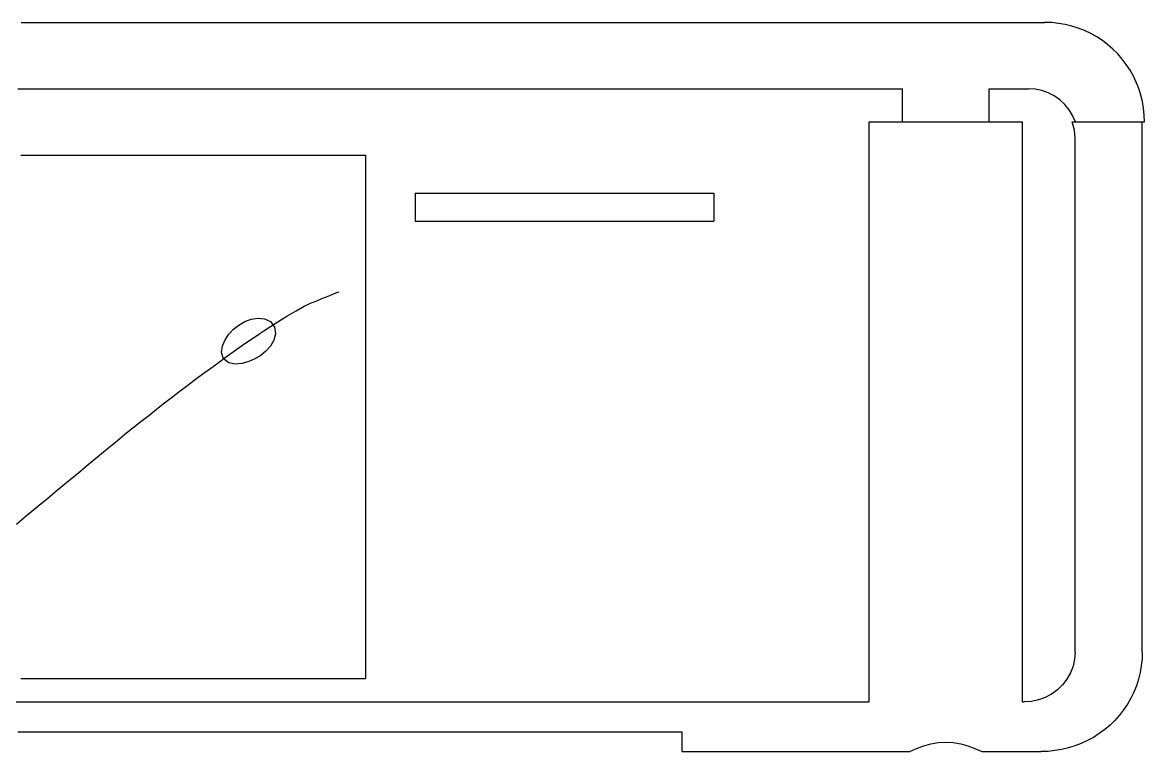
# Model space of a CAD drawing. Header units: metres. Extents: x -60 to 47, y -64 to 24.
# Drawn here: x 3.65 to 37.49, y 0 to 22 of the extents above; entities that cross this region are included whole.
import ezdxf

# ---------------------------------------------------------------- set-up
doc = ezdxf.new("R2010")
doc.units = ezdxf.units.M
for name, color, linetype in [('Al_Unibody', 7, 'Continuous'), ('BEZEL_X-54.8', 7, 'Continuous'), ('COAX_CL', 7, 'Continuous'), ('COAX_CUT', 7, 'Continuous'), ('Vol_Ant_LTE_Main_K', 7, 'Continuous')]:
    doc.layers.add(name, color=color, linetype=linetype)

msp = doc.modelspace()

# ---------------------------------------------------------------- linework, layer by layer
at = {"layer": 'Al_Unibody'}
for points in [[(29.18873, 1.5), (29.18873, 1.70115), (29.18873, 1.9023), (29.18873, 2.10345), (29.18873, 2.3046), (29.18873, 2.50575), (29.18873, 2.7069), (29.18873, 2.90805), (29.18873, 3.1092), (29.18873, 3.31034), (29.18873, 3.51149), (29.18873, 3.71264), (29.18873, 3.91379), (29.18873, 4.11494), (29.18873, 4.31609), (29.18873, 4.51724), (29.18873, 4.71839), (29.18873, 4.91954), (29.18873, 5.12069), (29.18873, 5.32184), (29.18873, 5.52299), (29.18873, 5.72414), (29.18873, 5.92529), (29.18873, 6.12644), (29.18873, 6.32759), (29.18873, 6.52874), (29.18873, 6.72989), (29.18873, 6.93103), (29.18873, 7.13218), (29.18873, 7.33333), (29.18873, 7.53448), (29.18873, 7.73563), (29.18873, 7.93678), (29.18873, 8.13793), (29.18873, 8.33908), (29.18873, 8.54023), (29.18873, 8.74138), (29.18873, 8.94253), (29.18873, 9.14368), (29.18873, 9.34483), (29.18873, 9.54598), (29.18873, 9.74713), (29.18873, 9.94828), (29.18873, 10.14943), (29.18873, 10.35057), (29.18873, 10.55172), (29.18873, 10.75287), (29.18873, 10.95402), (29.18873, 11.15517), (29.18873, 11.35632), (29.18873, 11.55747), (29.18873, 11.75862), (29.18873, 11.95977), (29.18873, 12.16092), (29.18873, 12.36207), (29.18873, 12.56322), (29.18873, 12.76437), (29.18873, 12.96552), (29.18873, 13.16667), (29.18873, 13.36782), (29.18873, 13.56897), (29.18873, 13.77011), (29.18873, 13.97126), (29.18873, 14.17241), (29.18873, 14.37356), (29.18873, 14.57471), (29.18873, 14.77586), (29.18873, 14.97701), (29.18873, 15.17816), (29.18873, 15.37931), (29.18873, 15.58046), (29.18873, 15.78161), (29.18873, 15.98276), (29.18873, 16.18391), (29.18873, 16.38506), (29.18873, 16.58621), (29.18873, 16.78736), (29.18873, 16.98851), (29.18873, 17.18966), (29.18873, 17.3908), (29.18873, 17.59195), (29.18873, 17.7931), (29.18873, 17.99425), (29.18873, 18.1954), (29.18873, 18.39655), (29.18873, 18.5977), (29.18873, 18.79885), (29.18873, 19)], [(29.18873, 19), (29.38971, 19), (29.59069, 19), (29.79167, 19), (29.99265, 19), (30.19363, 19), (30.39461, 19), (30.59559, 19), (30.79657, 19), (30.99755, 19), (31.19853, 19), (31.39951, 19), (31.60049, 19), (31.80147, 19), (32.00245, 19), (32.20343, 19), (32.40441, 19), (32.60539, 19), (32.80637, 19), (33.00735, 19), (33.20833, 19), (33.40931, 19), (33.61029, 19), (33.81127, 19)], [(33.81127, 1.5), (33.81127, 1.70115), (33.81127, 1.9023), (33.81127, 2.10345), (33.81127, 2.3046), (33.81127, 2.50575), (33.81127, 2.7069), (33.81127, 2.90805), (33.81127, 3.1092), (33.81127, 3.31034), (33.81127, 3.51149), (33.81127, 3.71264), (33.81127, 3.91379), (33.81127, 4.11494), (33.81127, 4.31609), (33.81127, 4.51724), (33.81127, 4.71839), (33.81127, 4.91954), (33.81127, 5.12069), (33.81127, 5.32184), (33.81127, 5.52299), (33.81127, 5.72414), (33.81127, 5.92529), (33.81127, 6.12644), (33.81127, 6.32759), (33.81127, 6.52874), (33.81127, 6.72989), (33.81127, 6.93103), (33.81127, 7.13218), (33.81127, 7.33333), (33.81127, 7.53448), (33.81127, 7.73563), (33.81127, 7.93678), (33.81127, 8.13793), (33.81127, 8.33908), (33.81127, 8.54023), (33.81127, 8.74138), (33.81127, 8.94253), (33.81127, 9.14368), (33.81127, 9.34483), (33.81127, 9.54598), (33.81127, 9.74713), (33.81127, 9.94828), (33.81127, 10.14943), (33.81127, 10.35057), (33.81127, 10.55172), (33.81127, 10.75287), (33.81127, 10.95402), (33.81127, 11.15517), (33.81127, 11.35632), (33.81127, 11.55747), (33.81127, 11.75862), (33.81127, 11.95977), (33.81127, 12.16092), (33.81127, 12.36207), (33.81127, 12.56322), (33.81127, 12.76437), (33.81127, 12.96552), (33.81127, 13.16667), (33.81127, 13.36782), (33.81127, 13.56897), (33.81127, 13.77011), (33.81127, 13.97126), (33.81127, 14.17241), (33.81127, 14.37356), (33.81127, 14.57471), (33.81127, 14.77586), (33.81127, 14.97701), (33.81127, 15.17816), (33.81127, 15.37931), (33.81127, 15.58046), (33.81127, 15.78161), (33.81127, 15.98276), (33.81127, 16.18391), (33.81127, 16.38506), (33.81127, 16.58621), (33.81127, 16.78736), (33.81127, 16.98851), (33.81127, 17.18966), (33.81127, 17.3908), (33.81127, 17.59195), (33.81127, 17.7931), (33.81127, 17.99425), (33.81127, 18.1954), (33.81127, 18.39655), (33.81127, 18.5977), (33.81127, 18.79885), (33.81127, 19)], [(35.40064, 18.5), (35.37865, 18.75378), (35.31339, 19)], [(35.31339, 19), (35.52462, 19), (35.73586, 19), (35.9471, 19), (36.15833, 19), (36.36957, 19), (36.58081, 19), (36.79204, 19), (37.00328, 19), (37.21452, 19), (37.42575, 19)], [(37.42575, 3), (37.42575, 3.2), (37.42575, 3.4), (37.42575, 3.6), (37.42575, 3.8), (37.42575, 4), (37.42575, 4.2), (37.42575, 4.4), (37.42575, 4.6), (37.42575, 4.8), (37.42575, 5), (37.42575, 5.2), (37.42575, 5.4), (37.42575, 5.6), (37.42575, 5.8), (37.42575, 6), (37.42575, 6.2), (37.42575, 6.4), (37.42575, 6.6), (37.42575, 6.8), (37.42575, 7), (37.42575, 7.2), (37.42575, 7.4), (37.42575, 7.6), (37.42575, 7.8), (37.42575, 8), (37.42575, 8.2), (37.42575, 8.4), (37.42575, 8.6), (37.42575, 8.8), (37.42575, 9), (37.42575, 9.2), (37.42575, 9.4), (37.42575, 9.6), (37.42575, 9.8), (37.42575, 10), (37.42575, 10.2), (37.42575, 10.4), (37.42575, 10.6), (37.42575, 10.8), (37.42575, 11), (37.42575, 11.2), (37.42575, 11.4), (37.42575, 11.6), (37.42575, 11.8), (37.42575, 12), (37.42575, 12.2), (37.42575, 12.4), (37.42575, 12.6), (37.42575, 12.8), (37.42575, 13), (37.42575, 13.2), (37.42575, 13.4), (37.42575, 13.6), (37.42575, 13.8), (37.42575, 14), (37.42575, 14.2), (37.42575, 14.4), (37.42575, 14.6), (37.42575, 14.8), (37.42575, 15), (37.42575, 15.2), (37.42575, 15.4), (37.42575, 15.6), (37.42575, 15.8), (37.42575, 16), (37.42575, 16.2), (37.42575, 16.4), (37.42575, 16.6), (37.42575, 16.8), (37.42575, 17), (37.42575, 17.2), (37.42575, 17.4), (37.42575, 17.6), (37.42575, 17.8), (37.42575, 18), (37.42575, 18.2), (37.42575, 18.4), (37.42575, 18.6), (37.42575, 18.8), (37.42575, 19)], [(35.40064, 3), (35.40064, 3.2013), (35.40064, 3.4026), (35.40064, 3.6039), (35.40064, 3.80519), (35.40064, 4.00649), (35.40064, 4.20779), (35.40064, 4.40909), (35.40064, 4.61039), (35.40064, 4.81169), (35.40064, 5.01299), (35.40064, 5.21429), (35.40064, 5.41558), (35.40064, 5.61688), (35.40064, 5.81818), (35.40064, 6.01948), (35.40064, 6.22078), (35.40064, 6.42208), (35.40064, 6.62338), (35.40064, 6.82468), (35.40064, 7.02597), (35.40064, 7.22727), (35.40064, 7.42857), (35.40064, 7.62987), (35.40064, 7.83117), (35.40064, 8.03247), (35.40064, 8.23377), (35.40064, 8.43506), (35.40064, 8.63636), (35.40064, 8.83766), (35.40064, 9.03896), (35.40064, 9.24026), (35.40064, 9.44156), (35.40064, 9.64286), (35.40064, 9.84416), (35.40064, 10.04545), (35.40064, 10.24675), (35.40064, 10.44805), (35.40064, 10.64935), (35.40064, 10.85065), (35.40064, 11.05195), (35.40064, 11.25325), (35.40064, 11.45455), (35.40064, 11.65584), (35.40064, 11.85714), (35.40064, 12.05844), (35.40064, 12.25974), (35.40064, 12.46104), (35.40064, 12.66234), (35.40064, 12.86364), (35.40064, 13.06494), (35.40064, 13.26623), (35.40064, 13.46753), (35.40064, 13.66883), (35.40064, 13.87013), (35.40064, 14.07143), (35.40064, 14.27273), (35.40064, 14.47403), (35.40064, 14.67532), (35.40064, 14.87662), (35.40064, 15.07792), (35.40064, 15.27922), (35.40064, 15.48052), (35.40064, 15.68182), (35.40064, 15.88312), (35.40064, 16.08442), (35.40064, 16.28571), (35.40064, 16.48701), (35.40064, 16.68831), (35.40064, 16.88961), (35.40064, 17.09091), (35.40064, 17.29221), (35.40064, 17.49351), (35.40064, 17.69481), (35.40064, 17.8961), (35.40064, 18.0974), (35.40064, 18.2987), (35.40064, 18.5)], [(15.5, 16.85), (15.7, 16.85), (15.9, 16.85), (16.1, 16.85), (16.3, 16.85), (16.5, 16.85), (16.7, 16.85), (16.9, 16.85), (17.1, 16.85), (17.3, 16.85), (17.5, 16.85), (17.7, 16.85), (17.9, 16.85), (18.1, 16.85), (18.3, 16.85), (18.5, 16.85), (18.7, 16.85), (18.9, 16.85), (19.1, 16.85), (19.3, 16.85), (19.5, 16.85), (19.7, 16.85), (19.9, 16.85), (20.1, 16.85), (20.3, 16.85), (20.5, 16.85), (20.7, 16.85), (20.9, 16.85), (21.1, 16.85), (21.3, 16.85), (21.5, 16.85), (21.7, 16.85), (21.9, 16.85), (22.1, 16.85), (22.3, 16.85), (22.5, 16.85), (22.7, 16.85), (22.9, 16.85), (23.1, 16.85), (23.3, 16.85), (23.5, 16.85), (23.7, 16.85), (23.9, 16.85), (24.1, 16.85), (24.3, 16.85), (24.5, 16.85)], [(15.5, 16.85), (15.5, 16.6375), (15.5, 16.425), (15.5, 16.2125), (15.5, 16)], [(24.5, 16.85), (24.5, 16.6375), (24.5, 16.425), (24.5, 16.2125), (24.5, 16)], [(15.5, 16), (15.7, 16), (15.9, 16), (16.1, 16), (16.3, 16), (16.5, 16), (16.7, 16), (16.9, 16), (17.1, 16), (17.3, 16), (17.5, 16), (17.7, 16), (17.9, 16), (18.1, 16), (18.3, 16), (18.5, 16), (18.7, 16), (18.9, 16), (19.1, 16), (19.3, 16), (19.5, 16), (19.7, 16), (19.9, 16), (20.1, 16), (20.3, 16), (20.5, 16), (20.7, 16), (20.9, 16), (21.1, 16), (21.3, 16), (21.5, 16), (21.7, 16), (21.9, 16), (22.1, 16), (22.3, 16), (22.5, 16), (22.7, 16), (22.9, 16), (23.1, 16), (23.3, 16), (23.5, 16), (23.7, 16), (23.9, 16), (24.1, 16), (24.3, 16), (24.5, 16)], [(35.40064, 3), (35.38475, 2.78404), (35.33744, 2.57273), (35.25981, 2.37058), (35.15362, 2.18186), (35.02125, 2.01048), (34.86565, 1.85987), (34.69018, 1.73296), (34.49856, 1.63208), (34.29471, 1.55898), (34.08271, 1.51477), (33.86664, 1.5)], [(37.42575, 3), (37.41858, 2.79362), (37.39709, 2.58824), (37.3614, 2.38485), (37.31169, 2.18442), (37.24819, 1.98792), (37.17124, 1.79629), (37.0812, 1.61045), (36.97853, 1.43128), (36.86373, 1.25963), (36.73737, 1.0963), (36.60007, 0.94205), (36.4525, 0.7976), (36.29537, 0.66361), (36.12945, 0.54066), (35.95554, 0.42932), (35.77446, 0.33005), (35.58707, 0.24328), (35.39425, 0.16936), (35.19689, 0.10856), (34.99591, 0.06112), (34.79222, 0.02716), (34.58672, 0.00679), (34.38032, 0)], [(3.45815, 1.5), (3.65917, 1.5), (3.86019, 1.5), (4.06121, 1.5), (4.26223, 1.5), (4.46325, 1.5), (4.66427, 1.5), (4.86529, 1.5), (5.06631, 1.5), (5.26733, 1.5), (5.46835, 1.5), (5.66937, 1.5), (5.87039, 1.5), (6.07141, 1.5), (6.27243, 1.5), (6.47345, 1.5), (6.67447, 1.5), (6.87549, 1.5), (7.07651, 1.5), (7.27753, 1.5), (7.47855, 1.5), (7.67957, 1.5), (7.88059, 1.5), (8.08161, 1.5), (8.28263, 1.5), (8.48365, 1.5), (8.68467, 1.5), (8.88569, 1.5), (9.08671, 1.5), (9.28773, 1.5), (9.48875, 1.5), (9.68978, 1.5), (9.8908, 1.5), (10.09182, 1.5), (10.29284, 1.5), (10.49386, 1.5), (10.69488, 1.5), (10.8959, 1.5), (11.09692, 1.5), (11.29794, 1.5), (11.49896, 1.5), (11.69998, 1.5), (11.901, 1.5), (12.10202, 1.5), (12.30304, 1.5), (12.50406, 1.5), (12.70508, 1.5), (12.9061, 1.5), (13.10712, 1.5), (13.30814, 1.5), (13.50916, 1.5), (13.71018, 1.5), (13.9112, 1.5), (14.11222, 1.5), (14.31324, 1.5), (14.51426, 1.5), (14.71528, 1.5), (14.9163, 1.5), (15.11732, 1.5), (15.31834, 1.5), (15.51936, 1.5), (15.72038, 1.5), (15.9214, 1.5), (16.12242, 1.5), (16.32344, 1.5), (16.52446, 1.5), (16.72548, 1.5), (16.9265, 1.5), (17.12752, 1.5), (17.32854, 1.5), (17.52956, 1.5), (17.73058, 1.5), (17.9316, 1.5), (18.13262, 1.5), (18.33364, 1.5), (18.53466, 1.5), (18.73568, 1.5), (18.9367, 1.5), (19.13772, 1.5), (19.33874, 1.5), (19.53976, 1.5), (19.74078, 1.5), (19.9418, 1.5), (20.14282, 1.5), (20.34384, 1.5), (20.54486, 1.5), (20.74588, 1.5), (20.9469, 1.5), (21.14792, 1.5), (21.34895, 1.5), (21.54997, 1.5), (21.75099, 1.5), (21.95201, 1.5), (22.15303, 1.5), (22.35405, 1.5), (22.55507, 1.5), (22.75609, 1.5), (22.95711, 1.5), (23.15813, 1.5), (23.35915, 1.5), (23.56017, 1.5), (23.76119, 1.5), (23.96221, 1.5), (24.16323, 1.5), (24.36425, 1.5), (24.56527, 1.5), (24.76629, 1.5), (24.96731, 1.5), (25.16833, 1.5), (25.36935, 1.5), (25.57037, 1.5), (25.77139, 1.5), (25.97241, 1.5), (26.17343, 1.5), (26.37445, 1.5), (26.57547, 1.5), (26.77649, 1.5), (26.97751, 1.5), (27.17853, 1.5), (27.37955, 1.5), (27.58057, 1.5), (27.78159, 1.5), (27.98261, 1.5), (28.18363, 1.5), (28.38465, 1.5), (28.58567, 1.5), (28.78669, 1.5), (28.98771, 1.5), (29.18873, 1.5)], [(33.81127, 1.5), (33.86664, 1.5)], [(3.50644, 0.6), (3.7068, 0.6), (3.90717, 0.6), (4.10754, 0.6), (4.30791, 0.6), (4.50828, 0.6), (4.70864, 0.6), (4.90901, 0.6), (5.10938, 0.6), (5.30975, 0.6), (5.51012, 0.6), (5.71048, 0.6), (5.91085, 0.6), (6.11122, 0.6), (6.31159, 0.6), (6.51195, 0.6), (6.71232, 0.6), (6.91269, 0.6), (7.11306, 0.6), (7.31343, 0.6), (7.51379, 0.6), (7.71416, 0.6), (7.91453, 0.6), (8.1149, 0.6), (8.31526, 0.6), (8.51563, 0.6), (8.716, 0.6), (8.91637, 0.6), (9.11674, 0.6), (9.3171, 0.6), (9.51747, 0.6), (9.71784, 0.6), (9.91821, 0.6), (10.11857, 0.6), (10.31894, 0.6), (10.51931, 0.6), (10.71968, 0.6), (10.92005, 0.6), (11.12041, 0.6), (11.32078, 0.6), (11.52115, 0.6), (11.72152, 0.6), (11.92189, 0.6), (12.12225, 0.6), (12.32262, 0.6), (12.52299, 0.6), (12.72336, 0.6), (12.92372, 0.6), (13.12409, 0.6), (13.32446, 0.6), (13.52483, 0.6), (13.7252, 0.6), (13.92556, 0.6), (14.12593, 0.6), (14.3263, 0.6), (14.52667, 0.6), (14.72703, 0.6), (14.9274, 0.6), (15.12777, 0.6), (15.32814, 0.6), (15.52851, 0.6), (15.72887, 0.6), (15.92924, 0.6), (16.12961, 0.6), (16.32998, 0.6), (16.53035, 0.6), (16.73071, 0.6), (16.93108, 0.6), (17.13145, 0.6), (17.33182, 0.6), (17.53218, 0.6), (17.73255, 0.6), (17.93292, 0.6), (18.13329, 0.6), (18.33366, 0.6), (18.53402, 0.6), (18.73439, 0.6), (18.93476, 0.6), (19.13513, 0.6), (19.33549, 0.6), (19.53586, 0.6), (19.73623, 0.6), (19.9366, 0.6), (20.13697, 0.6), (20.33733, 0.6), (20.5377, 0.6), (20.73807, 0.6), (20.93844, 0.6), (21.1388, 0.6), (21.33917, 0.6), (21.53954, 0.6), (21.73991, 0.6), (21.94028, 0.6), (22.14064, 0.6), (22.34101, 0.6), (22.54138, 0.6), (22.74175, 0.6), (22.94212, 0.6), (23.14248, 0.6), (23.34285, 0.6), (23.54322, 0.6)], [(23.54322, 0), (23.54322, 0.3), (23.54322, 0.6)], [(23.54322, 0), (23.74533, 0), (23.94743, 0), (24.14954, 0), (24.35165, 0), (24.55375, 0), (24.75586, 0), (24.95797, 0), (25.16007, 0), (25.36218, 0), (25.56429, 0), (25.76639, 0), (25.9685, 0), (26.17061, 0), (26.37271, 0), (26.57482, 0), (26.77692, 0), (26.97903, 0), (27.18114, 0), (27.38324, 0), (27.58535, 0), (27.78746, 0), (27.98956, 0), (28.19167, 0), (28.39378, 0), (28.59588, 0), (28.79799, 0), (29.0001, 0), (29.2022, 0), (29.40431, 0), (29.60642, 0), (29.80852, 0), (30.01063, 0), (30.21274, 0), (30.41484, 0)], [(30.41484, 0), (30.62086, 0.09402), (30.83293, 0.17341), (31.05097, 0.2344), (31.27403, 0.2731), (31.5, 0.2864)], [(31.5, 0.2864), (31.72597, 0.2731), (31.94903, 0.2344), (32.16707, 0.17341), (32.37914, 0.09402), (32.58516, 0)], [(32.58516, 0), (32.80955, 0), (33.03395, 0), (33.25834, 0), (33.48274, 0), (33.70714, 0), (33.93153, 0), (34.15593, 0), (34.38032, 0)]]:
    msp.add_lwpolyline(points, dxfattribs=at)
at = {"layer": 'BEZEL_X-54.8'}
for points in [[(3.60952, 22), (3.81005, 22), (4.01058, 22), (4.21111, 22), (4.41164, 22), (4.61217, 22), (4.8127, 22), (5.01323, 22), (5.21375, 22), (5.41428, 22), (5.61481, 22), (5.81534, 22), (6.01587, 22), (6.2164, 22), (6.41693, 22), (6.61746, 22), (6.81799, 22), (7.01852, 22), (7.21904, 22), (7.41957, 22), (7.6201, 22), (7.82063, 22), (8.02116, 22), (8.22169, 22), (8.42222, 22), (8.62275, 22), (8.82328, 22), (9.02381, 22), (9.22434, 22), (9.42486, 22), (9.62539, 22), (9.82592, 22), (10.02645, 22), (10.22698, 22), (10.42751, 22), (10.62804, 22), (10.82857, 22), (11.0291, 22), (11.22963, 22), (11.43015, 22), (11.63068, 22), (11.83121, 22), (12.03174, 22), (12.23227, 22), (12.4328, 22), (12.63333, 22), (12.83386, 22), (13.03439, 22), (13.23492, 22), (13.43544, 22), (13.63597, 22), (13.8365, 22), (14.03703, 22), (14.23756, 22), (14.43809, 22), (14.63862, 22), (14.83915, 22), (15.03968, 22), (15.24021, 22), (15.44073, 22), (15.64126, 22), (15.84179, 22), (16.04232, 22), (16.24285, 22), (16.44338, 22), (16.64391, 22), (16.84444, 22), (17.04497, 22), (17.2455, 22), (17.44602, 22), (17.64655, 22), (17.84708, 22), (18.04761, 22), (18.24814, 22), (18.44867, 22), (18.6492, 22), (18.84973, 22), (19.05026, 22), (19.25079, 22), (19.45132, 22), (19.65184, 22), (19.85237, 22), (20.0529, 22), (20.25343, 22), (20.45396, 22), (20.65449, 22), (20.85502, 22), (21.05555, 22), (21.25608, 22), (21.45661, 22), (21.65713, 22), (21.85766, 22), (22.05819, 22), (22.25872, 22), (22.45925, 22), (22.65978, 22), (22.86031, 22), (23.06084, 22), (23.26137, 22), (23.4619, 22), (23.66242, 22), (23.86295, 22), (24.06348, 22), (24.26401, 22), (24.46454, 22), (24.66507, 22), (24.8656, 22), (25.06613, 22), (25.26666, 22), (25.46719, 22), (25.66771, 22), (25.86824, 22), (26.06877, 22), (26.2693, 22), (26.46983, 22), (26.67036, 22), (26.87089, 22), (27.07142, 22), (27.27195, 22), (27.47248, 22), (27.67301, 22), (27.87353, 22), (28.07406, 22), (28.27459, 22), (28.47512, 22), (28.67565, 22), (28.87618, 22), (29.07671, 22), (29.27724, 22), (29.47777, 22), (29.6783, 22), (29.87882, 22), (30.07935, 22), (30.27988, 22), (30.48041, 22), (30.68094, 22), (30.88147, 22), (31.082, 22), (31.28253, 22), (31.48306, 22), (31.68359, 22), (31.88411, 22), (32.08464, 22), (32.28517, 22), (32.4857, 22), (32.68623, 22), (32.88676, 22), (33.08729, 22), (33.28782, 22), (33.48835, 22), (33.68888, 22), (33.8894, 22), (34.08993, 22), (34.29046, 22), (34.49099, 22)], [(37.49437, 19), (37.48737, 19.20485), (37.46638, 19.40874), (37.43151, 19.61072), (37.38292, 19.80985), (37.32083, 20.00519), (37.24555, 20.19584), (37.15742, 20.38089), (37.05685, 20.55949), (36.94432, 20.73081), (36.82036, 20.89404), (36.68553, 21.04843), (36.54048, 21.19325), (36.38588, 21.32783), (36.22246, 21.45154), (36.05097, 21.56381), (35.87223, 21.66413), (35.68705, 21.75201), (35.49632, 21.82707), (35.30092, 21.88895), (35.10175, 21.93738), (34.89974, 21.97212), (34.69584, 21.99302), (34.49099, 22)], [(3.51074, 20), (3.71135, 20), (3.91196, 20), (4.11258, 20), (4.31319, 20), (4.5138, 20), (4.71442, 20), (4.91503, 20), (5.11564, 20), (5.31626, 20), (5.51687, 20), (5.71748, 20), (5.9181, 20), (6.11871, 20), (6.31932, 20), (6.51994, 20), (6.72055, 20), (6.92117, 20), (7.12178, 20), (7.32239, 20), (7.52301, 20), (7.72362, 20), (7.92423, 20), (8.12485, 20), (8.32546, 20), (8.52607, 20), (8.72669, 20), (8.9273, 20), (9.12791, 20), (9.32853, 20), (9.52914, 20), (9.72975, 20), (9.93037, 20), (10.13098, 20), (10.33159, 20), (10.53221, 20), (10.73282, 20), (10.93344, 20), (11.13405, 20), (11.33466, 20), (11.53528, 20), (11.73589, 20), (11.9365, 20), (12.13712, 20), (12.33773, 20), (12.53834, 20), (12.73896, 20), (12.93957, 20), (13.14018, 20), (13.3408, 20), (13.54141, 20), (13.74202, 20), (13.94264, 20), (14.14325, 20), (14.34386, 20), (14.54448, 20), (14.74509, 20), (14.94571, 20), (15.14632, 20), (15.34693, 20), (15.54755, 20), (15.74816, 20), (15.94877, 20), (16.14939, 20), (16.35, 20), (16.55061, 20), (16.75123, 20), (16.95184, 20), (17.15245, 20), (17.35307, 20), (17.55368, 20), (17.75429, 20), (17.95491, 20), (18.15552, 20), (18.35613, 20), (18.55675, 20), (18.75736, 20), (18.95797, 20), (19.15859, 20), (19.3592, 20), (19.55982, 20), (19.76043, 20), (19.96104, 20), (20.16166, 20), (20.36227, 20), (20.56288, 20), (20.7635, 20), (20.96411, 20), (21.16472, 20), (21.36534, 20), (21.56595, 20), (21.76656, 20), (21.96718, 20), (22.16779, 20), (22.3684, 20), (22.56902, 20), (22.76963, 20), (22.97024, 20), (23.17086, 20), (23.37147, 20), (23.57209, 20), (23.7727, 20), (23.97331, 20), (24.17393, 20), (24.37454, 20), (24.57515, 20), (24.77577, 20), (24.97638, 20), (25.17699, 20), (25.37761, 20), (25.57822, 20), (25.77883, 20), (25.97945, 20), (26.18006, 20), (26.38067, 20), (26.58129, 20), (26.7819, 20), (26.98251, 20), (27.18313, 20), (27.38374, 20), (27.58435, 20), (27.78497, 20), (27.98558, 20), (28.1862, 20), (28.38681, 20), (28.58742, 20), (28.78804, 20), (28.98865, 20), (29.18926, 20), (29.38988, 20), (29.59049, 20), (29.7911, 20), (29.99172, 20), (30.19233, 20)], [(30.19233, 19), (30.19233, 19.2), (30.19233, 19.4), (30.19233, 19.6), (30.19233, 19.8), (30.19233, 20)], [(32.80767, 20), (33.04413, 20), (33.2806, 20), (33.51706, 20), (33.75353, 20), (33.98999, 20)], [(32.80767, 19), (32.80767, 19.2), (32.80767, 19.4), (32.80767, 19.6), (32.80767, 19.8), (32.80767, 20)], [(35.4066, 19), (35.32503, 19.18832), (35.2185, 19.36373), (35.08903, 19.52295), (34.93903, 19.66302), (34.77134, 19.78133), (34.58909, 19.87568), (34.39568, 19.94433), (34.19474, 19.98602), (33.98999, 20)], [(30.19233, 19), (30.39351, 19), (30.59469, 19), (30.79587, 19), (30.99705, 19), (31.19823, 19), (31.39941, 19), (31.60059, 19), (31.80177, 19), (32.00295, 19), (32.20413, 19), (32.40531, 19), (32.60649, 19), (32.80767, 19)], [(35.4066, 19), (35.61538, 19), (35.82415, 19), (36.03293, 19), (36.24171, 19), (36.45049, 19), (36.65926, 19), (36.86804, 19), (37.07682, 19), (37.2856, 19), (37.49437, 19)]]:
    msp.add_lwpolyline(points, dxfattribs=at)
at = {"layer": 'COAX_CL'}
msp.add_lwpolyline([(3.46789, 6.86382), (3.70152, 7.05767), (3.93514, 7.25152), (4.16876, 7.44537), (4.40238, 7.63921), (4.636, 7.83306), (4.86962, 8.02691), (5.10324, 8.22076), (5.33687, 8.41461), (5.57049, 8.60846), (5.80411, 8.80231), (6.03773, 8.99615), (6.27023, 9.18825), (6.50496, 9.38057), (6.74147, 9.57273), (6.97929, 9.76436), (7.21796, 9.95509), (7.45701, 10.14453), (7.69597, 10.33232), (7.93437, 10.51808), (8.17174, 10.70147), (8.40762, 10.8821), (8.64155, 11.05964), (8.87307, 11.23373), (9.10171, 11.40403), (9.32705, 11.57021), (9.54863, 11.73194), (9.76601, 11.8889), (9.97878, 12.04079), (10.18651, 12.18731), (10.3888, 12.32817), (10.58525, 12.46309), (10.77548, 12.59182), (10.95911, 12.71409), (11.13578, 12.82967), (11.30515, 12.93833), (11.46689, 13.03986), (11.62067, 13.13406), (11.76619, 13.22075), (11.90318, 13.29975), (12.03135, 13.3709), (12.15047, 13.43408), (12.26029, 13.48916), (12.36061, 13.53602), (12.45122, 13.57458), (12.54482, 13.61214), (12.63841, 13.64969), (12.73201, 13.68724), (12.82561, 13.72479), (12.91921, 13.76234), (13.0128, 13.7999), (13.1064, 13.83745), (13.2, 13.875)], dxfattribs=at)
at = {"layer": 'COAX_CUT'}
msp.add_lwpolyline([(9.64986, 12.03694), (9.68028, 12.23785), (9.76341, 12.42396), (9.87913, 12.59196), (10.01865, 12.74085), (10.17762, 12.86876), (10.35343, 12.97226), (10.54371, 13.04567), (10.74459, 13.07993), (10.94714, 13.06109), (11.12912, 12.97188), (11.24931, 12.80957), (11.27865, 12.60921), (11.23029, 12.41172), (11.12993, 12.2344), (10.99556, 12.08099), (10.83787, 11.95153), (10.66332, 11.84584), (10.47606, 11.76479), (10.27914, 11.71147), (10.07608, 11.69344), (9.87577, 11.72807), (9.71249, 11.84577), (9.64986, 12.03694)], dxfattribs=at)
at = {"layer": 'Vol_Ant_LTE_Main_K'}
for points in [[(3.6, 18), (3.8, 18), (4, 18), (4.2, 18), (4.4, 18), (4.6, 18), (4.8, 18), (5, 18), (5.2, 18), (5.4, 18), (5.6, 18), (5.8, 18), (6, 18), (6.2, 18), (6.4, 18), (6.6, 18), (6.8, 18), (7, 18), (7.2, 18), (7.4, 18), (7.6, 18), (7.8, 18), (8, 18), (8.2, 18), (8.4, 18), (8.6, 18), (8.8, 18), (9, 18), (9.2, 18), (9.4, 18), (9.6, 18), (9.8, 18), (10, 18), (10.2, 18), (10.4, 18), (10.6, 18), (10.8, 18), (11, 18), (11.2, 18), (11.4, 18), (11.6, 18), (11.8, 18), (12, 18), (12.2, 18), (12.4, 18), (12.6, 18), (12.8, 18), (13, 18), (13.2, 18), (13.4, 18), (13.6, 18), (13.8, 18), (14, 18)], [(14, 18), (14, 17.8), (14, 17.6), (14, 17.4), (14, 17.2), (14, 17), (14, 16.8), (14, 16.6), (14, 16.4), (14, 16.2), (14, 16), (14, 15.8), (14, 15.6), (14, 15.4), (14, 15.2), (14, 15), (14, 14.8), (14, 14.6), (14, 14.4), (14, 14.2), (14, 14), (14, 13.8), (14, 13.6), (14, 13.4), (14, 13.2), (14, 13), (14, 12.8), (14, 12.6), (14, 12.4), (14, 12.2), (14, 12), (14, 11.8), (14, 11.6), (14, 11.4), (14, 11.2), (14, 11), (14, 10.8), (14, 10.6), (14, 10.4), (14, 10.2), (14, 10), (14, 9.8), (14, 9.6), (14, 9.4), (14, 9.2), (14, 9), (14, 8.8), (14, 8.6), (14, 8.4), (14, 8.2), (14, 8), (14, 7.8), (14, 7.6), (14, 7.4), (14, 7.2), (14, 7), (14, 6.8), (14, 6.6), (14, 6.4), (14, 6.2), (14, 6), (14, 5.8), (14, 5.6), (14, 5.4), (14, 5.2), (14, 5), (14, 4.8), (14, 4.6), (14, 4.4), (14, 4.2), (14, 4), (14, 3.8), (14, 3.6), (14, 3.4), (14, 3.2), (14, 3), (14, 2.8), (14, 2.6), (14, 2.4), (14, 2.2)], [(3.6, 2.2), (3.8, 2.2), (4, 2.2), (4.2, 2.2), (4.4, 2.2), (4.6, 2.2), (4.8, 2.2), (5, 2.2), (5.2, 2.2), (5.4, 2.2), (5.6, 2.2), (5.8, 2.2), (6, 2.2), (6.2, 2.2), (6.4, 2.2), (6.6, 2.2), (6.8, 2.2), (7, 2.2), (7.2, 2.2), (7.4, 2.2), (7.6, 2.2), (7.8, 2.2), (8, 2.2), (8.2, 2.2), (8.4, 2.2), (8.6, 2.2), (8.8, 2.2), (9, 2.2), (9.2, 2.2), (9.4, 2.2), (9.6, 2.2), (9.8, 2.2), (10, 2.2), (10.2, 2.2), (10.4, 2.2), (10.6, 2.2), (10.8, 2.2), (11, 2.2), (11.2, 2.2), (11.4, 2.2), (11.6, 2.2), (11.8, 2.2), (12, 2.2), (12.2, 2.2), (12.4, 2.2), (12.6, 2.2), (12.8, 2.2), (13, 2.2), (13.2, 2.2), (13.4, 2.2), (13.6, 2.2), (13.8, 2.2), (14, 2.2)]]:
    msp.add_lwpolyline(points, dxfattribs=at)

doc.saveas('drawing.dxf')
